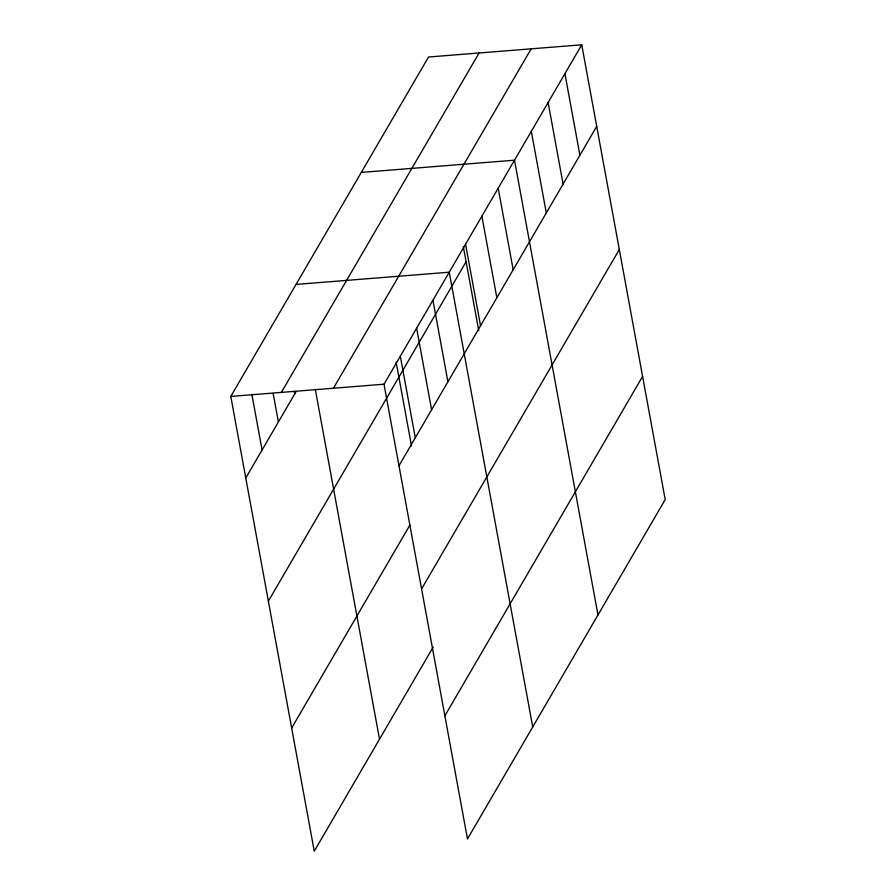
<?xml version="1.0" encoding="UTF-8"?>
<svg xmlns="http://www.w3.org/2000/svg" width="896" height="896" viewBox="0 0 896 896"><rect width="100%" height="100%" fill="white"/><g stroke="black" fill="none" stroke-linecap="round" stroke-linejoin="round"><path stroke-width="1.34" d="M433.205 647.024L314.261 851.2L230.798 396.424L428.523 57.019L581.739 44.8L665.202 499.576L467.477 838.981L384.003 384.205L581.739 44.8M281.355 392.392L479.091 52.987M245.762 477.994L296.061 391.653M333.446 388.237L531.182 48.832M268.363 601.149L466.099 261.744M398.978 465.774L596.714 126.37M291.659 728.045L409.92 525.034M421.579 588.93L619.315 249.525M444.864 715.826L642.6 376.41M361.301 172.413L514.506 160.194L597.979 614.97M296.05 284.424L449.254 272.205L532.728 726.981M230.798 396.424L384.003 384.205M564.928 73.651L579.902 155.21M548.128 102.502L563.091 184.061M531.317 131.354L546.291 212.912M498.198 188.194L513.173 269.763M481.88 216.205L496.854 297.763M465.573 244.205L480.536 325.763M463.333 246.691L478.733 330.59M432.947 300.205L447.91 381.763M416.629 328.205L431.603 409.774M400.322 356.205L415.285 437.774M396.11 362.085L411.51 445.984M315.28 389.245L379.512 739.2M294.202 391.272L294.706 393.982M273.146 393.445L278.387 421.994M251.843 394.251L262.08 449.994"/></g></svg>
